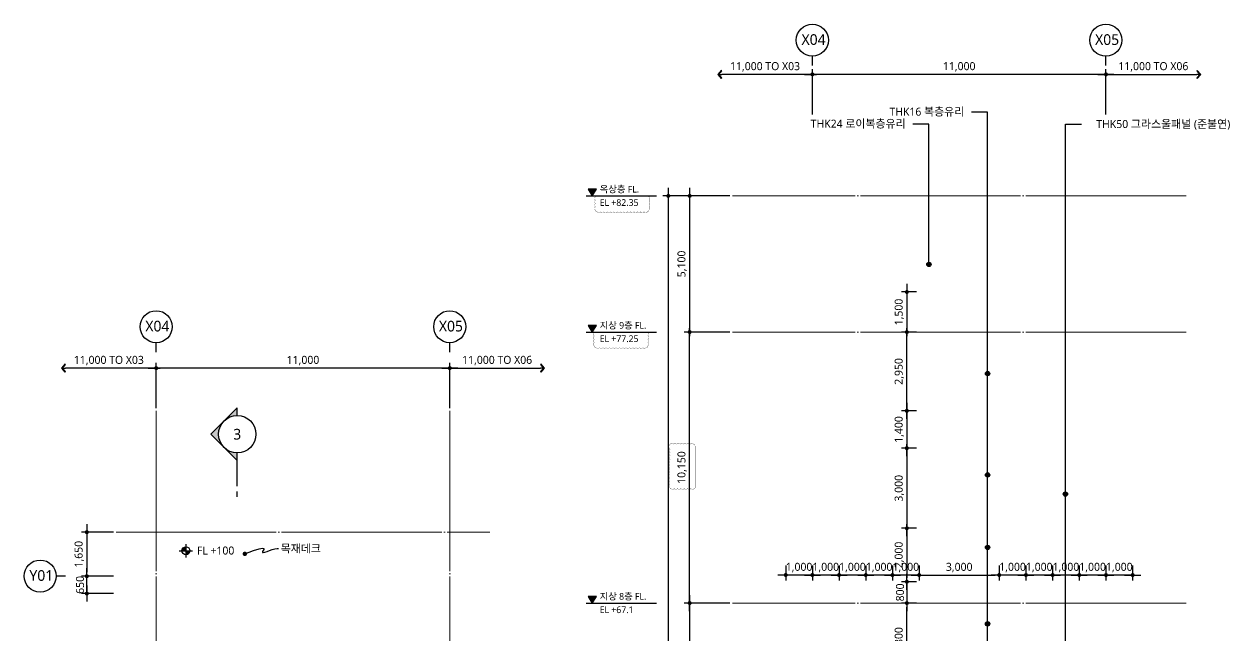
# Model space of a CAD drawing. Header units: millimetres. Extents: x -420989 to -259189, y -1306565 to -1134794.
# Drawn here: x -336989 to -291807, y -1217373 to -1194462 of the extents above; entities that cross this region are included whole.
import ezdxf
from ezdxf.enums import TextEntityAlignment as Align

# ---------------------------------------------------------------- set-up
doc = ezdxf.new("R2010")
doc.units = ezdxf.units.MM
doc.header["$LTSCALE"] = 100
doc.header["$MEASUREMENT"] = 0
doc.linetypes.add('CEN', pattern=[62, 60, -1, 0, -1])
doc.layers.get('0').update_dxf_attribs({"linetype": 'CONTINUOUS'})
for name, color, linetype in [('7-지시선', 7, 'CONTINUOUS'), ('A-DIMS', 7, 'CONTINUOUS'), ('A-MKXS-LEAD', 7, 'CONTINUOUS'), ('SYMB', 7, 'CONTINUOUS'), ('TEXT', 4, 'CONTINUOUS')]:
    doc.layers.add(name, color=color, linetype=linetype)
for name, color, linetype, lineweight in [('A-AXIS-BUBL', 7, 'CONTINUOUS', 25), ('A-AXIS-LINE', 1, 'CEN', 15), ('A-CONC-LIN1', 2, 'CONTINUOUS', 40), ('A-MKXS-MAK1', 3, 'CONTINUOUS', 25), ('A-MKXS-TEXT1', 3, 'CONTINUOUS', 25), ('A-MKXS-TEXT2', 7, 'CONTINUOUS', 25), ('A-MKXX-SYMB', 7, 'CONTINUOUS', 25), ('A-XXXX-SYMB', 7, 'CONTINUOUS', 25), ('A-XXXX-TXT2', 3, 'CONTINUOUS', 25), ('REV-202205', 20, 'CONTINUOUS', 25)]:
    doc.layers.add(name, color=color, linetype=linetype, lineweight=lineweight)
doc.styles.add('HY울릉도L', font='')
doc.styles.add('맑은고딕', font='malgun.ttf')
doc.styles.get('HY울릉도L').set_extended_font_data('HYwulM')
doc.dimstyles.new('CDIM', dxfattribs={"dimtxt": 3, "dimasz": 1.5, "dimexe": 2, "dimexo": 1, "dimgap": 1, "dimtad": 1, "dimdec": 0, "dimrnd": 0.5, "dimzin": 0, "dimdsep": 32, "dimlunit": 6, "dimtxsty": 'HY울릉도L', "dimblk1": '_CIDOT', "dimblk2": '_CIDOT', "dimsah": 1, "dimcen": 5.5, "dimclrd": 2, "dimclre": 2, "dimclrt": 7, "dimadec": 0, "dimazin": 0, "dimtfac": 1, "dimtdec": 0, "dimtix": 1, "dimtmove": 2, "dimatfit": 1, "dimldrblk": '_CIDOT', "dimfxl": 1, "dimtolj": 1, "dimtzin": 0, "dimlwd": -1, "dimarcsym": 0})

# ---------------------------------------------------------------- blocks, each defined once
blk = doc.blocks.new('A$C37D53214')
at = {"layer": 'A-XXXX-SYMB'}
h = blk.add_hatch(color=256, dxfattribs=at)
h.paths.add_polyline_path([(0, 300, 0.414214), (-300, 0), (0, 0)])
h.paths.add_polyline_path([(300, 0), (0, 0), (0, -300, 0.414214)])
for p, q in [((-500, 0), (500, 0)), ((0, 500), (0, -500))]:
    blk.add_line(p, q, dxfattribs=at)
blk.add_circle((0, 0), 300, dxfattribs=at)
blk = doc.blocks.new('A$C1F441119')
at = {"layer": 'A-MKXS-MAK1'}
h = blk.add_hatch(color=256, dxfattribs=at)
h.paths.add_polyline_path([(-41, 1006), (-536, 511, -0.414214), (454, 511)])
h.paths.add_polyline_path([(-536, 511), (-1031, 16), (-741, 16, -0.198912)])
h.paths.add_polyline_path([(454, 511, -0.198912), (659, 16), (949, 16)])
for p, q in [((-1031, 16), (-41, 1006)), ((949, 16), (-41, 1006)), ((-2387, 16), (-2187, 16)), ((-1987, 16), (-741, 16)), ((659, 16), (949, 16))]:
    blk.add_line(p, q, dxfattribs=at)
blk.add_circle((-41, 16), 700, dxfattribs=at)
blk = doc.blocks.new('입단면LEVEL1')
at = {"layer": 'SYMB', "linetype": 'ByBlock'}
blk.add_line((0, 0), (26.26, 0), dxfattribs=at)
blk.add_lwpolyline([(0.64, 2.5), (2.24, 0), (3.84, 2.5)], close=True, dxfattribs=at)
blk.add_solid([(0.64, 2.5), (3.84, 2.5), (2.24, 0)], dxfattribs=at)
at = {"layer": 'TEXT', "style": '맑은고딕'}
for tag, p in [('층레벨', (5.03, 1.28)), ('LEVEL', (5.85, -2.99))]:
    blk.add_attdef(tag, p, '', height=2.5, dxfattribs=at)
blk = doc.blocks.new('_CIDOT')
at = {"color": 0, "linetype": 'ByBlock'}
blk.add_line((2, 0), (-1, 0), dxfattribs=at)
at = {"color": 0, "linetype": 'ByBlock', "const_width": 0.5}
blk.add_lwpolyline([(-0.25, 0, 1), (0.25, 0, 1)], format="xyb", close=True, dxfattribs=at)
blk = doc.blocks.new('ARROW2')
blk.add_lwpolyline([(-1, 0.87), (-0.26, 0), (-1, -0.87), (-0.85, -1), (0, 0), (-0.85, 1)], close=True)
for points in [[(-1, 0.87), (-0.85, 1), (-0.26, 0), (0, 0)], [(-0.26, 0), (0, 0), (-1, -0.87), (-0.85, -1)]]:
    blk.add_solid(points)
at = {"layer": 'A-XXXX-SYMB'}
blk.add_line((0, 0), (-1, 0), dxfattribs=at)
blk = doc.blocks.new('*D254')
at = {"layer": 'A-DIMS', "lineweight": -2, "transparency": 16777216}
blk.add_line((-310550, -1200894), (-313050, -1200894), dxfattribs=at)
at = {"layer": 'A-DIMS', "transparency": 16777216}
blk.add_line((-312850, -1201044), (-312850, -1242294), dxfattribs=at)
at = {"layer": 'A-DIMS', "transparency": 16777216, "xscale": 150, "yscale": 150, "zscale": 150}
for name, p, rotation in [('_CIDOT', (-312850, -1200894), 90), ('ARROW2', (-312850, -1242444), 270)]:
    blk.add_blockref(name, p, dxfattribs=dict(at, rotation=rotation))
at = {"layer": 'A-DIMS', "color": 3, "transparency": 16777216, "insert": (-313131, -1221669), "char_height": 300, "attachment_point": 5, "rotation": 90, "style": '맑은고딕'}
blk.add_mtext('\\A1;76,500', dxfattribs=at)
blk = doc.blocks.new('*D256')
at = {"layer": 'A-DIMS', "lineweight": -2, "transparency": 16777216}
for p, q in [((-310550, -1216144), (-312250, -1216144)), ((-310550, -1226144), (-312250, -1226144))]:
    blk.add_line(p, q, dxfattribs=at)
at = {"layer": 'A-DIMS', "transparency": 16777216}
blk.add_line((-312050, -1216294), (-312050, -1225994), dxfattribs=at)
at = {"layer": 'A-DIMS', "transparency": 16777216, "xscale": 150, "yscale": 150, "zscale": 150}
for p, rotation in [((-312050, -1216144), 90), ((-312050, -1226144), 270)]:
    blk.add_blockref('_CIDOT', p, dxfattribs=dict(at, rotation=rotation))
at = {"layer": 'A-DIMS', "color": 3, "transparency": 16777216, "insert": (-312331, -1221144), "char_height": 300, "attachment_point": 5, "rotation": 90, "style": '맑은고딕'}
blk.add_mtext('\\A1;10,000', dxfattribs=at)
blk = doc.blocks.new('*D259')
at = {"layer": 'A-DIMS', "lineweight": -2, "transparency": 16777216}
for p, q in [((-310550, -1205994), (-312250, -1205994)), ((-310550, -1216144), (-312250, -1216144))]:
    blk.add_line(p, q, dxfattribs=at)
at = {"layer": 'A-DIMS', "transparency": 16777216}
blk.add_line((-312050, -1215994), (-312050, -1206144), dxfattribs=at)
at = {"layer": 'A-DIMS', "transparency": 16777216, "xscale": 150, "yscale": 150, "zscale": 150}
for p, rotation in [((-312050, -1205994), 90), ((-312050, -1216144), 270)]:
    blk.add_blockref('_CIDOT', p, dxfattribs=dict(at, rotation=rotation))
at = {"layer": 'A-DIMS', "color": 3, "transparency": 16777216, "insert": (-312331, -1211069), "char_height": 300, "attachment_point": 5, "rotation": 90, "style": '맑은고딕'}
blk.add_mtext('\\A1;10,150', dxfattribs=at)
blk = doc.blocks.new('*D260')
at = {"layer": 'A-DIMS', "lineweight": -2, "transparency": 16777216}
for p, q in [((-310550, -1200894), (-312250, -1200894)), ((-310550, -1205994), (-312250, -1205994))]:
    blk.add_line(p, q, dxfattribs=at)
at = {"layer": 'A-DIMS', "transparency": 16777216}
blk.add_line((-312050, -1201044), (-312050, -1205844), dxfattribs=at)
at = {"layer": 'A-DIMS', "transparency": 16777216, "xscale": 150, "yscale": 150, "zscale": 150}
for p, rotation in [((-312050, -1200894), 90), ((-312050, -1205994), 270)]:
    blk.add_blockref('_CIDOT', p, dxfattribs=dict(at, rotation=rotation))
at = {"layer": 'A-DIMS', "color": 3, "transparency": 16777216, "insert": (-312331, -1203444), "char_height": 300, "attachment_point": 5, "rotation": 90, "style": '맑은고딕'}
blk.add_mtext('\\A1;5,100', dxfattribs=at)
blk = doc.blocks.new('*D261')
at = {"layer": 'A-DIMS', "lineweight": -2, "transparency": 16777216}
for p, q in [((-307450, -1197844), (-307450, -1196144)), ((-296450, -1197844), (-296450, -1196144))]:
    blk.add_line(p, q, dxfattribs=at)
at = {"layer": 'A-DIMS', "transparency": 16777216}
blk.add_line((-296600, -1196344), (-307300, -1196344), dxfattribs=at)
at = {"layer": 'A-DIMS', "transparency": 16777216, "xscale": 150, "yscale": 150, "zscale": 150, "rotation": 180}
blk.add_blockref('_CIDOT', (-307450, -1196344), dxfattribs=at)
at = {"layer": 'A-DIMS', "transparency": 16777216, "xscale": 150, "yscale": 150, "zscale": 150}
blk.add_blockref('_CIDOT', (-296450, -1196344), dxfattribs=at)
at = {"layer": 'A-DIMS', "color": 3, "transparency": 16777216, "insert": (-301950, -1196063), "char_height": 300, "attachment_point": 5, "style": '맑은고딕'}
blk.add_mtext('\\A1;11,000', dxfattribs=at)
blk = doc.blocks.new('*D263')
at = {"layer": 'A-DIMS', "transparency": 16777216}
for p, q in [((-334639, -1214989), (-334639, -1214839)), ((-334639, -1215789), (-334639, -1215139)), ((-334639, -1215939), (-334639, -1216089))]:
    blk.add_line(p, q, dxfattribs=at)
at = {"layer": 'A-DIMS', "lineweight": -2, "transparency": 16777216}
for p, q in [((-333639, -1215139), (-334839, -1215139)), ((-333639, -1215789), (-334839, -1215789))]:
    blk.add_line(p, q, dxfattribs=at)
at = {"layer": 'A-DIMS', "transparency": 16777216, "xscale": 150, "yscale": 150, "zscale": 150}
for p, rotation in [((-334639, -1215139), 270), ((-334639, -1215789), 90)]:
    blk.add_blockref('_CIDOT', p, dxfattribs=dict(at, rotation=rotation))
at = {"layer": 'A-DIMS', "color": 3, "transparency": 16777216, "insert": (-334894, -1215464), "char_height": 300, "attachment_point": 5, "rotation": 90, "style": '맑은고딕'}
blk.add_mtext('\\A1;650', dxfattribs=at)
blk = doc.blocks.new('*D269')
at = {"layer": 'A-DIMS', "lineweight": -2, "transparency": 16777216}
for p, q in [((-332039, -1208844), (-332039, -1207144)), ((-321039, -1208844), (-321039, -1207144))]:
    blk.add_line(p, q, dxfattribs=at)
at = {"layer": 'A-DIMS', "transparency": 16777216}
blk.add_line((-321189, -1207344), (-331889, -1207344), dxfattribs=at)
at = {"layer": 'A-DIMS', "transparency": 16777216, "xscale": 150, "yscale": 150, "zscale": 150, "rotation": 180}
blk.add_blockref('_CIDOT', (-332039, -1207344), dxfattribs=at)
at = {"layer": 'A-DIMS', "transparency": 16777216, "xscale": 150, "yscale": 150, "zscale": 150}
blk.add_blockref('_CIDOT', (-321039, -1207344), dxfattribs=at)
at = {"layer": 'A-DIMS', "color": 3, "transparency": 16777216, "insert": (-326539, -1207063), "char_height": 300, "attachment_point": 5, "style": '맑은고딕'}
blk.add_mtext('\\A1;11,000', dxfattribs=at)
blk = doc.blocks.new('*D271')
at = {"layer": 'A-DIMS', "lineweight": -2, "transparency": 16777216}
blk.add_line((-321039, -1208844), (-321039, -1207144), dxfattribs=at)
at = {"layer": 'A-DIMS', "transparency": 16777216}
blk.add_line((-320889, -1207344), (-317639, -1207344), dxfattribs=at)
at = {"layer": 'A-DIMS', "transparency": 16777216, "xscale": 150, "yscale": 150, "zscale": 150}
blk.add_blockref('ARROW2', (-317489, -1207344), dxfattribs=at)
at = {"layer": 'A-DIMS', "transparency": 16777216, "xscale": 150, "yscale": 150, "zscale": 150, "rotation": 180}
blk.add_blockref('_CIDOT', (-321039, -1207344), dxfattribs=at)
at = {"layer": 'A-DIMS', "color": 3, "transparency": 16777216, "insert": (-319264, -1207063), "char_height": 300, "attachment_point": 5, "style": '맑은고딕'}
blk.add_mtext('\\A1;11,000 TO X06', dxfattribs=at)
blk = doc.blocks.new('*D272')
at = {"layer": 'A-DIMS', "lineweight": -2, "transparency": 16777216}
blk.add_line((-332039, -1208844), (-332039, -1207144), dxfattribs=at)
at = {"layer": 'A-DIMS', "transparency": 16777216}
blk.add_line((-332189, -1207344), (-335439, -1207344), dxfattribs=at)
at = {"layer": 'A-DIMS', "transparency": 16777216, "xscale": 150, "yscale": 150, "zscale": 150, "rotation": 180}
blk.add_blockref('ARROW2', (-335589, -1207344), dxfattribs=at)
at = {"layer": 'A-DIMS', "transparency": 16777216, "xscale": 150, "yscale": 150, "zscale": 150}
blk.add_blockref('_CIDOT', (-332039, -1207344), dxfattribs=at)
at = {"layer": 'A-DIMS', "color": 3, "transparency": 16777216, "insert": (-333814, -1207063), "char_height": 300, "attachment_point": 5, "style": '맑은고딕'}
blk.add_mtext('\\A1;11,000 TO X03', dxfattribs=at)
blk = doc.blocks.new('*D273')
at = {"layer": 'A-DIMS', "lineweight": -2, "transparency": 16777216}
blk.add_line((-296450, -1197844), (-296450, -1196144), dxfattribs=at)
at = {"layer": 'A-DIMS', "transparency": 16777216}
blk.add_line((-296300, -1196344), (-293050, -1196344), dxfattribs=at)
at = {"layer": 'A-DIMS', "transparency": 16777216, "xscale": 150, "yscale": 150, "zscale": 150, "rotation": 180}
blk.add_blockref('_CIDOT', (-296450, -1196344), dxfattribs=at)
at = {"layer": 'A-DIMS', "transparency": 16777216, "xscale": 150, "yscale": 150, "zscale": 150}
blk.add_blockref('ARROW2', (-292900, -1196344), dxfattribs=at)
at = {"layer": 'A-DIMS', "color": 3, "transparency": 16777216, "insert": (-294675, -1196063), "char_height": 300, "attachment_point": 5, "style": '맑은고딕'}
blk.add_mtext('\\A1;11,000 TO X06', dxfattribs=at)
blk = doc.blocks.new('*D274')
at = {"layer": 'A-DIMS', "transparency": 16777216}
blk.add_line((-307600, -1196344), (-310850, -1196344), dxfattribs=at)
at = {"layer": 'A-DIMS', "lineweight": -2, "transparency": 16777216}
blk.add_line((-307450, -1197844), (-307450, -1196144), dxfattribs=at)
at = {"layer": 'A-DIMS', "transparency": 16777216, "xscale": 150, "yscale": 150, "zscale": 150, "rotation": 180}
blk.add_blockref('ARROW2', (-311000, -1196344), dxfattribs=at)
at = {"layer": 'A-DIMS', "transparency": 16777216, "xscale": 150, "yscale": 150, "zscale": 150}
blk.add_blockref('_CIDOT', (-307450, -1196344), dxfattribs=at)
at = {"layer": 'A-DIMS', "color": 3, "transparency": 16777216, "insert": (-309225, -1196063), "char_height": 300, "attachment_point": 5, "style": '맑은고딕'}
blk.add_mtext('\\A1;11,000 TO X03', dxfattribs=at)
blk = doc.blocks.new('*D246')
at = {"layer": 'A-DIMS', "lineweight": -2, "transparency": 16777216}
for p, q in [((-303550, -1216144), (-304111, -1216144)), ((-303550, -1218944), (-304111, -1218944))]:
    blk.add_line(p, q, dxfattribs=at)
at = {"layer": 'A-DIMS', "transparency": 16777216}
blk.add_line((-303911, -1218794), (-303911, -1216294), dxfattribs=at)
at = {"layer": 'A-DIMS', "transparency": 16777216, "xscale": 150, "yscale": 150, "zscale": 150}
for p, rotation in [((-303911, -1216144), 90), ((-303911, -1218944), 270)]:
    blk.add_blockref('_CIDOT', p, dxfattribs=dict(at, rotation=rotation))
at = {"layer": 'A-DIMS', "color": 3, "transparency": 16777216, "insert": (-304191, -1217544), "char_height": 300, "attachment_point": 5, "rotation": 90, "style": '맑은고딕'}
blk.add_mtext('\\A1;2,800', dxfattribs=at)
blk = doc.blocks.new('*D247')
at = {"layer": 'A-DIMS', "lineweight": -2, "transparency": 16777216}
for p, q in [((-303550, -1213344), (-304111, -1213344)), ((-303550, -1215344), (-304111, -1215344))]:
    blk.add_line(p, q, dxfattribs=at)
at = {"layer": 'A-DIMS', "transparency": 16777216}
blk.add_line((-303911, -1213494), (-303911, -1215194), dxfattribs=at)
at = {"layer": 'A-DIMS', "transparency": 16777216, "xscale": 150, "yscale": 150, "zscale": 150}
for p, rotation in [((-303911, -1213344), 89.99934911765662), ((-303911, -1215344), 269.9993491176566)]:
    blk.add_blockref('_CIDOT', p, dxfattribs=dict(at, rotation=rotation))
at = {"layer": 'A-DIMS', "color": 3, "transparency": 16777216, "insert": (-304191, -1214344), "char_height": 300, "attachment_point": 5, "rotation": 89.9993, "style": '맑은고딕'}
blk.add_mtext('\\A1;2,000', dxfattribs=at)
blk = doc.blocks.new('*D248')
at = {"layer": 'A-DIMS', "lineweight": -2, "transparency": 16777216}
for p, q in [((-303550, -1210344), (-304111, -1210344)), ((-303550, -1213344), (-304111, -1213344))]:
    blk.add_line(p, q, dxfattribs=at)
at = {"layer": 'A-DIMS', "transparency": 16777216}
blk.add_line((-303911, -1210494), (-303911, -1213194), dxfattribs=at)
at = {"layer": 'A-DIMS', "transparency": 16777216, "xscale": 150, "yscale": 150, "zscale": 150}
for p, rotation in [((-303911, -1210344), 89.99934911765662), ((-303911, -1213344), 269.9993491176566)]:
    blk.add_blockref('_CIDOT', p, dxfattribs=dict(at, rotation=rotation))
at = {"layer": 'A-DIMS', "color": 3, "transparency": 16777216, "insert": (-304191, -1211844), "char_height": 300, "attachment_point": 5, "rotation": 89.9993, "style": '맑은고딕'}
blk.add_mtext('\\A1;3,000', dxfattribs=at)
blk = doc.blocks.new('*D249')
at = {"layer": 'A-DIMS', "lineweight": -2, "transparency": 16777216}
for p, q in [((-303550, -1208944), (-304111, -1208944)), ((-303550, -1210344), (-304111, -1210344))]:
    blk.add_line(p, q, dxfattribs=at)
at = {"layer": 'A-DIMS', "transparency": 16777216}
blk.add_line((-303911, -1209094), (-303911, -1210194), dxfattribs=at)
at = {"layer": 'A-DIMS', "transparency": 16777216, "xscale": 150, "yscale": 150, "zscale": 150}
for p, rotation in [((-303911, -1208944), 89.99934911765662), ((-303911, -1210344), 269.9993491176566)]:
    blk.add_blockref('_CIDOT', p, dxfattribs=dict(at, rotation=rotation))
at = {"layer": 'A-DIMS', "color": 3, "transparency": 16777216, "insert": (-304192, -1209644), "char_height": 300, "attachment_point": 5, "rotation": 89.9993, "style": '맑은고딕'}
blk.add_mtext('\\A1;1,400', dxfattribs=at)
blk = doc.blocks.new('*D250')
at = {"layer": 'A-DIMS', "lineweight": -2, "transparency": 16777216}
for p, q in [((-303550, -1205994), (-304111, -1205994)), ((-303550, -1208944), (-304111, -1208944))]:
    blk.add_line(p, q, dxfattribs=at)
at = {"layer": 'A-DIMS', "transparency": 16777216}
blk.add_line((-303911, -1208794), (-303911, -1206144), dxfattribs=at)
at = {"layer": 'A-DIMS', "transparency": 16777216, "xscale": 150, "yscale": 150, "zscale": 150}
for p, rotation in [((-303911, -1205994), 90), ((-303911, -1208944), 270)]:
    blk.add_blockref('_CIDOT', p, dxfattribs=dict(at, rotation=rotation))
at = {"layer": 'A-DIMS', "color": 3, "transparency": 16777216, "insert": (-304191, -1207469), "char_height": 300, "attachment_point": 5, "rotation": 90, "style": '맑은고딕'}
blk.add_mtext('\\A1;2,950', dxfattribs=at)
blk = doc.blocks.new('*D251')
at = {"layer": 'A-DIMS', "lineweight": -2, "transparency": 16777216}
for p, q in [((-303550, -1204494), (-304111, -1204494)), ((-303550, -1205994), (-304111, -1205994))]:
    blk.add_line(p, q, dxfattribs=at)
at = {"layer": 'A-DIMS', "transparency": 16777216}
blk.add_line((-303911, -1204644), (-303911, -1205844), dxfattribs=at)
at = {"layer": 'A-DIMS', "transparency": 16777216, "xscale": 150, "yscale": 150, "zscale": 150}
for p, rotation in [((-303911, -1204494), 89.99934911765662), ((-303911, -1205994), 269.9993491176566)]:
    blk.add_blockref('_CIDOT', p, dxfattribs=dict(at, rotation=rotation))
at = {"layer": 'A-DIMS', "color": 3, "transparency": 16777216, "insert": (-304192, -1205244), "char_height": 300, "attachment_point": 5, "rotation": 89.9993, "style": '맑은고딕'}
blk.add_mtext('\\A1;1,500', dxfattribs=at)
blk = doc.blocks.new('*D277')
at = {"layer": 'A-DIMS', "lineweight": -2, "transparency": 16777216}
for p, q in [((-303550, -1215344), (-304111, -1215344)), ((-303550, -1216144), (-304111, -1216144))]:
    blk.add_line(p, q, dxfattribs=at)
at = {"layer": 'A-DIMS', "transparency": 16777216}
for p, q in [((-303911, -1215194), (-303911, -1215044)), ((-303911, -1215344), (-303911, -1216144)), ((-303911, -1216294), (-303911, -1216444))]:
    blk.add_line(p, q, dxfattribs=at)
at = {"layer": 'A-DIMS', "transparency": 16777216, "xscale": 150, "yscale": 150, "zscale": 150}
for p, rotation in [((-303911, -1215344), 269.9993491176566), ((-303911, -1216144), 89.9993491176566)]:
    blk.add_blockref('_CIDOT', p, dxfattribs=dict(at, rotation=rotation))
at = {"layer": 'A-DIMS', "color": 3, "transparency": 16777216, "insert": (-304166, -1215744), "char_height": 300, "attachment_point": 5, "rotation": 89.9993, "style": '맑은고딕'}
blk.add_mtext('\\A1;800', dxfattribs=at)
blk = doc.blocks.new('*D278')
at = {"layer": 'A-DIMS', "lineweight": -2, "transparency": 16777216}
for p, q in [((-333639, -1213489), (-334839, -1213489)), ((-333639, -1215139), (-334839, -1215139))]:
    blk.add_line(p, q, dxfattribs=at)
at = {"layer": 'A-DIMS', "transparency": 16777216}
blk.add_line((-334639, -1213639), (-334639, -1214989), dxfattribs=at)
at = {"layer": 'A-DIMS', "transparency": 16777216, "xscale": 150, "yscale": 150, "zscale": 150}
for p, rotation in [((-334639, -1213489), 90), ((-334639, -1215139), 270)]:
    blk.add_blockref('_CIDOT', p, dxfattribs=dict(at, rotation=rotation))
at = {"layer": 'A-DIMS', "color": 3, "transparency": 16777216, "insert": (-334920, -1214314), "char_height": 300, "attachment_point": 5, "rotation": 90, "style": '맑은고딕'}
blk.add_mtext('\\A1;1,650', dxfattribs=at)
blk = doc.blocks.new('*D459')
at = {"layer": 'A-DIMS', "lineweight": -2, "transparency": 16777216}
for p, q in [((-300450, -1214734), (-300450, -1215294)), ((-299450, -1214734), (-299450, -1215294))]:
    blk.add_line(p, q, dxfattribs=at)
at = {"layer": 'A-DIMS', "transparency": 16777216}
for p, q in [((-300600, -1215094), (-300750, -1215094)), ((-299450, -1215094), (-300450, -1215094)), ((-299300, -1215094), (-299150, -1215094))]:
    blk.add_line(p, q, dxfattribs=at)
at = {"layer": 'A-DIMS', "transparency": 16777216, "xscale": 150, "yscale": 150, "zscale": 150}
blk.add_blockref('_CIDOT', (-300450, -1215094), dxfattribs=at)
at = {"layer": 'A-DIMS', "transparency": 16777216, "xscale": 150, "yscale": 150, "zscale": 150, "rotation": 180}
blk.add_blockref('_CIDOT', (-299450, -1215094), dxfattribs=at)
at = {"layer": 'A-DIMS', "color": 3, "transparency": 16777216, "insert": (-299950, -1214813), "char_height": 300, "attachment_point": 5, "style": '맑은고딕'}
blk.add_mtext('\\A1;1,000', dxfattribs=at)
blk = doc.blocks.new('*D460')
at = {"layer": 'A-DIMS', "lineweight": -2, "transparency": 16777216}
for p, q in [((-303450, -1214734), (-303450, -1215294)), ((-300450, -1214734), (-300450, -1215294))]:
    blk.add_line(p, q, dxfattribs=at)
at = {"layer": 'A-DIMS', "transparency": 16777216}
blk.add_line((-303300, -1215094), (-300600, -1215094), dxfattribs=at)
at = {"layer": 'A-DIMS', "transparency": 16777216, "xscale": 150, "yscale": 150, "zscale": 150, "rotation": 180}
blk.add_blockref('_CIDOT', (-303450, -1215094), dxfattribs=at)
at = {"layer": 'A-DIMS', "transparency": 16777216, "xscale": 150, "yscale": 150, "zscale": 150}
blk.add_blockref('_CIDOT', (-300450, -1215094), dxfattribs=at)
at = {"layer": 'A-DIMS', "color": 3, "transparency": 16777216, "insert": (-301950, -1214814), "char_height": 300, "attachment_point": 5, "style": '맑은고딕'}
blk.add_mtext('\\A1;3,000', dxfattribs=at)
blk = doc.blocks.new('*D461')
at = {"layer": 'A-DIMS', "lineweight": -2, "transparency": 16777216}
for p, q in [((-299450, -1214734), (-299450, -1215294)), ((-298450, -1214734), (-298450, -1215294))]:
    blk.add_line(p, q, dxfattribs=at)
at = {"layer": 'A-DIMS', "transparency": 16777216}
for p, q in [((-299600, -1215094), (-299750, -1215094)), ((-298450, -1215094), (-299450, -1215094)), ((-298300, -1215094), (-298150, -1215094))]:
    blk.add_line(p, q, dxfattribs=at)
at = {"layer": 'A-DIMS', "transparency": 16777216, "xscale": 150, "yscale": 150, "zscale": 150}
blk.add_blockref('_CIDOT', (-299450, -1215094), dxfattribs=at)
at = {"layer": 'A-DIMS', "transparency": 16777216, "xscale": 150, "yscale": 150, "zscale": 150, "rotation": 180}
blk.add_blockref('_CIDOT', (-298450, -1215094), dxfattribs=at)
at = {"layer": 'A-DIMS', "color": 3, "transparency": 16777216, "insert": (-298950, -1214813), "char_height": 300, "attachment_point": 5, "style": '맑은고딕'}
blk.add_mtext('\\A1;1,000', dxfattribs=at)
blk = doc.blocks.new('*D462')
at = {"layer": 'A-DIMS', "lineweight": -2, "transparency": 16777216}
for p, q in [((-298450, -1214734), (-298450, -1215294)), ((-297450, -1214734), (-297450, -1215294))]:
    blk.add_line(p, q, dxfattribs=at)
at = {"layer": 'A-DIMS', "transparency": 16777216}
for p, q in [((-298600, -1215094), (-298750, -1215094)), ((-297450, -1215094), (-298450, -1215094)), ((-297300, -1215094), (-297150, -1215094))]:
    blk.add_line(p, q, dxfattribs=at)
at = {"layer": 'A-DIMS', "transparency": 16777216, "xscale": 150, "yscale": 150, "zscale": 150}
blk.add_blockref('_CIDOT', (-298450, -1215094), dxfattribs=at)
at = {"layer": 'A-DIMS', "transparency": 16777216, "xscale": 150, "yscale": 150, "zscale": 150, "rotation": 180}
blk.add_blockref('_CIDOT', (-297450, -1215094), dxfattribs=at)
at = {"layer": 'A-DIMS', "color": 3, "transparency": 16777216, "insert": (-297950, -1214813), "char_height": 300, "attachment_point": 5, "style": '맑은고딕'}
blk.add_mtext('\\A1;1,000', dxfattribs=at)
blk = doc.blocks.new('*D463')
at = {"layer": 'A-DIMS', "lineweight": -2, "transparency": 16777216}
for p, q in [((-297450, -1214734), (-297450, -1215294)), ((-296450, -1214734), (-296450, -1215294))]:
    blk.add_line(p, q, dxfattribs=at)
at = {"layer": 'A-DIMS', "transparency": 16777216}
for p, q in [((-297600, -1215094), (-297750, -1215094)), ((-296450, -1215094), (-297450, -1215094)), ((-296300, -1215094), (-296150, -1215094))]:
    blk.add_line(p, q, dxfattribs=at)
at = {"layer": 'A-DIMS', "transparency": 16777216, "xscale": 150, "yscale": 150, "zscale": 150}
blk.add_blockref('_CIDOT', (-297450, -1215094), dxfattribs=at)
at = {"layer": 'A-DIMS', "transparency": 16777216, "xscale": 150, "yscale": 150, "zscale": 150, "rotation": 180}
blk.add_blockref('_CIDOT', (-296450, -1215094), dxfattribs=at)
at = {"layer": 'A-DIMS', "color": 3, "transparency": 16777216, "insert": (-296950, -1214813), "char_height": 300, "attachment_point": 5, "style": '맑은고딕'}
blk.add_mtext('\\A1;1,000', dxfattribs=at)
blk = doc.blocks.new('*D464')
at = {"layer": 'A-DIMS', "lineweight": -2, "transparency": 16777216}
for p, q in [((-307450, -1214734), (-307450, -1215294)), ((-306450, -1214734), (-306450, -1215294))]:
    blk.add_line(p, q, dxfattribs=at)
at = {"layer": 'A-DIMS', "transparency": 16777216}
for p, q in [((-307600, -1215094), (-307750, -1215094)), ((-306450, -1215094), (-307450, -1215094)), ((-306300, -1215094), (-306150, -1215094))]:
    blk.add_line(p, q, dxfattribs=at)
at = {"layer": 'A-DIMS', "transparency": 16777216, "xscale": 150, "yscale": 150, "zscale": 150}
blk.add_blockref('_CIDOT', (-307450, -1215094), dxfattribs=at)
at = {"layer": 'A-DIMS', "transparency": 16777216, "xscale": 150, "yscale": 150, "zscale": 150, "rotation": 180}
blk.add_blockref('_CIDOT', (-306450, -1215094), dxfattribs=at)
at = {"layer": 'A-DIMS', "color": 3, "transparency": 16777216, "insert": (-306950, -1214813), "char_height": 300, "attachment_point": 5, "style": '맑은고딕'}
blk.add_mtext('\\A1;1,000', dxfattribs=at)
blk = doc.blocks.new('*D465')
at = {"layer": 'A-DIMS', "lineweight": -2, "transparency": 16777216}
for p, q in [((-306450, -1214734), (-306450, -1215294)), ((-305450, -1214734), (-305450, -1215294))]:
    blk.add_line(p, q, dxfattribs=at)
at = {"layer": 'A-DIMS', "transparency": 16777216}
for p, q in [((-306600, -1215094), (-306750, -1215094)), ((-305450, -1215094), (-306450, -1215094)), ((-305300, -1215094), (-305150, -1215094))]:
    blk.add_line(p, q, dxfattribs=at)
at = {"layer": 'A-DIMS', "transparency": 16777216, "xscale": 150, "yscale": 150, "zscale": 150}
blk.add_blockref('_CIDOT', (-306450, -1215094), dxfattribs=at)
at = {"layer": 'A-DIMS', "transparency": 16777216, "xscale": 150, "yscale": 150, "zscale": 150, "rotation": 180}
blk.add_blockref('_CIDOT', (-305450, -1215094), dxfattribs=at)
at = {"layer": 'A-DIMS', "color": 3, "transparency": 16777216, "insert": (-305950, -1214813), "char_height": 300, "attachment_point": 5, "style": '맑은고딕'}
blk.add_mtext('\\A1;1,000', dxfattribs=at)
blk = doc.blocks.new('*D466')
at = {"layer": 'A-DIMS', "lineweight": -2, "transparency": 16777216}
for p, q in [((-305450, -1214734), (-305450, -1215294)), ((-304450, -1214734), (-304450, -1215294))]:
    blk.add_line(p, q, dxfattribs=at)
at = {"layer": 'A-DIMS', "transparency": 16777216}
for p, q in [((-305600, -1215094), (-305750, -1215094)), ((-304450, -1215094), (-305450, -1215094)), ((-304300, -1215094), (-304150, -1215094))]:
    blk.add_line(p, q, dxfattribs=at)
at = {"layer": 'A-DIMS', "transparency": 16777216, "xscale": 150, "yscale": 150, "zscale": 150}
blk.add_blockref('_CIDOT', (-305450, -1215094), dxfattribs=at)
at = {"layer": 'A-DIMS', "transparency": 16777216, "xscale": 150, "yscale": 150, "zscale": 150, "rotation": 180}
blk.add_blockref('_CIDOT', (-304450, -1215094), dxfattribs=at)
at = {"layer": 'A-DIMS', "color": 3, "transparency": 16777216, "insert": (-304950, -1214813), "char_height": 300, "attachment_point": 5, "style": '맑은고딕'}
blk.add_mtext('\\A1;1,000', dxfattribs=at)
blk = doc.blocks.new('*D467')
at = {"layer": 'A-DIMS', "lineweight": -2, "transparency": 16777216}
for p, q in [((-308450, -1214734), (-308450, -1215294)), ((-307450, -1214734), (-307450, -1215294))]:
    blk.add_line(p, q, dxfattribs=at)
at = {"layer": 'A-DIMS', "transparency": 16777216}
for p, q in [((-308600, -1215094), (-308750, -1215094)), ((-307450, -1215094), (-308450, -1215094)), ((-307300, -1215094), (-307150, -1215094))]:
    blk.add_line(p, q, dxfattribs=at)
at = {"layer": 'A-DIMS', "transparency": 16777216, "xscale": 150, "yscale": 150, "zscale": 150}
blk.add_blockref('_CIDOT', (-308450, -1215094), dxfattribs=at)
at = {"layer": 'A-DIMS', "transparency": 16777216, "xscale": 150, "yscale": 150, "zscale": 150, "rotation": 180}
blk.add_blockref('_CIDOT', (-307450, -1215094), dxfattribs=at)
at = {"layer": 'A-DIMS', "color": 3, "transparency": 16777216, "insert": (-307950, -1214813), "char_height": 300, "attachment_point": 5, "style": '맑은고딕'}
blk.add_mtext('\\A1;1,000', dxfattribs=at)
blk = doc.blocks.new('*D468')
at = {"layer": 'A-DIMS', "lineweight": -2, "transparency": 16777216}
for p, q in [((-296450, -1214734), (-296450, -1215294)), ((-295450, -1214734), (-295450, -1215294))]:
    blk.add_line(p, q, dxfattribs=at)
at = {"layer": 'A-DIMS', "transparency": 16777216}
for p, q in [((-296600, -1215094), (-296750, -1215094)), ((-295450, -1215094), (-296450, -1215094)), ((-295300, -1215094), (-295150, -1215094))]:
    blk.add_line(p, q, dxfattribs=at)
at = {"layer": 'A-DIMS', "transparency": 16777216, "xscale": 150, "yscale": 150, "zscale": 150}
blk.add_blockref('_CIDOT', (-296450, -1215094), dxfattribs=at)
at = {"layer": 'A-DIMS', "transparency": 16777216, "xscale": 150, "yscale": 150, "zscale": 150, "rotation": 180}
blk.add_blockref('_CIDOT', (-295450, -1215094), dxfattribs=at)
at = {"layer": 'A-DIMS', "color": 3, "transparency": 16777216, "insert": (-295950, -1214813), "char_height": 300, "attachment_point": 5, "style": '맑은고딕'}
blk.add_mtext('\\A1;1,000', dxfattribs=at)
blk = doc.blocks.new('*D469')
at = {"layer": 'A-DIMS', "lineweight": -2, "transparency": 16777216}
for p, q in [((-304450, -1214734), (-304450, -1215294)), ((-303450, -1214734), (-303450, -1215294))]:
    blk.add_line(p, q, dxfattribs=at)
at = {"layer": 'A-DIMS', "transparency": 16777216}
for p, q in [((-304600, -1215094), (-304750, -1215094)), ((-303450, -1215094), (-304450, -1215094)), ((-303300, -1215094), (-303150, -1215094))]:
    blk.add_line(p, q, dxfattribs=at)
at = {"layer": 'A-DIMS', "transparency": 16777216, "xscale": 150, "yscale": 150, "zscale": 150}
blk.add_blockref('_CIDOT', (-304450, -1215094), dxfattribs=at)
at = {"layer": 'A-DIMS', "transparency": 16777216, "xscale": 150, "yscale": 150, "zscale": 150, "rotation": 180}
blk.add_blockref('_CIDOT', (-303450, -1215094), dxfattribs=at)
at = {"layer": 'A-DIMS', "color": 3, "transparency": 16777216, "insert": (-303950, -1214813), "char_height": 300, "attachment_point": 5, "style": '맑은고딕'}
blk.add_mtext('\\A1;1,000', dxfattribs=at)

msp = doc.modelspace()

# ---------------------------------------------------------------- hatches: boundary and pattern name
at = {"layer": 'A-MKXX-SYMB'}
h = msp.add_hatch(color=256, dxfattribs=at)
edge = h.paths.add_edge_path()
edge.add_arc((-303082.8, -1203464), 80, 0, 360)
h = msp.add_hatch(color=256, dxfattribs=at)
edge = h.paths.add_edge_path()
edge.add_arc((-300886.1, -1207547.2), 80, 0, 360)
h = msp.add_hatch(color=256, dxfattribs=at)
edge = h.paths.add_edge_path()
edge.add_arc((-300886.1, -1211344.9), 80, 0, 360)
h = msp.add_hatch(color=256, dxfattribs=at)
edge = h.paths.add_edge_path()
edge.add_arc((-297969.3, -1212062.4), 80, 0, 360)
h = msp.add_hatch(color=256, dxfattribs=at)
edge = h.paths.add_edge_path()
edge.add_arc((-300886.1, -1214062.1), 80, 0, 360)
h = msp.add_hatch(color=256, dxfattribs=at)
edge = h.paths.add_edge_path()
edge.add_arc((-300886.1, -1216921.6), 80, 0, 360)

# ---------------------------------------------------------------- linework, layer by layer
at = {"layer": '7-지시선'}
for points in [[(-300886.1, -1241599), (-300886.1, -1197760.8), (-301486.1, -1197760.8)], [(-303082.8, -1203464), (-303082.8, -1198210.8), (-303682.8, -1198210.8)], [(-297969.3, -1227510.8), (-297969.3, -1198210.8), (-297369.3, -1198210.8)]]:
    msp.add_lwpolyline(points, dxfattribs=at)
at = {"layer": 'A-AXIS-BUBL', "ltscale": 0.2}
for p, q in [((-307450.3, -1196012.4), (-307450.3, -1195662.4)), ((-296450.3, -1196012.4), (-296450.3, -1195662.4)), ((-332038.8, -1206744.2), (-332038.8, -1206394.2)), ((-321038.8, -1206744.2), (-321038.8, -1206394.2)), ((-335438.8, -1215138.7), (-335788.8, -1215138.7))]:
    msp.add_line(p, q, dxfattribs=at)
for centre in [(-307452.9, -1195062.4), (-296452.9, -1195062.4), (-332041.3, -1205794.2), (-321041.3, -1205794.2), (-336388.8, -1215132.8)]:
    msp.add_circle(centre, 600, dxfattribs=at)
at = {"layer": 'A-AXIS-LINE'}
for p, q in [((-293450.3, -1200894.2), (-310450.3, -1200894.2)), ((-293450.3, -1205994.2), (-310450.3, -1205994.2)), ((-332038.8, -1208944.2), (-332038.8, -1240138.7)), ((-321038.8, -1208944.2), (-321038.8, -1240138.7)), ((-333538.8, -1213488.7), (-319538.8, -1213488.7)), ((-293450.3, -1216144.2), (-310450.3, -1216144.2))]:
    msp.add_line(p, q, dxfattribs=at)
at = {"layer": 'A-MKXS-LEAD', "const_width": 80}
msp.add_lwpolyline([(-328759.9, -1214296.3, 1), (-328677, -1214304.6, 1)], format="xyb", close=True, dxfattribs=at)
at = {"layer": 'A-MKXS-LEAD'}
msp.add_lwpolyline([(-328718.4, -1214300.4), (-328392.6, -1214177.6), (-328180.3, -1214111.2), (-328059.5, -1214089.7), (-328008.1, -1214101.4), (-328004.3, -1214134.4), (-328025.9, -1214177.1), (-328051, -1214217.7), (-328057.6, -1214244.6), (-328028.7, -1214249), (-327968.3, -1214234.4), (-327885.4, -1214207), (-327789.1, -1214173.3), (-327688.4, -1214139.7), (-327592.4, -1214112.4), (-327510.1, -1214098.1), (-327450.5, -1214102.9)], dxfattribs=at)
at = {"layer": 'A-MKXX-SYMB'}
for centre in [(-303082.8, -1203464), (-300886.1, -1207547.2), (-300886.1, -1211344.9), (-297969.3, -1212062.4), (-300886.1, -1214062.1), (-300886.1, -1216921.6)]:
    msp.add_circle(centre, 80, dxfattribs=at)
at = {"layer": 'REV-202205', "const_width": 10}
for points in [[(-315577.3, -1200928.6, -0.5205671), (-315452.3, -1200928.6, -0.5205671), (-315327.3, -1200928.6, -0.5205671), (-315202.3, -1200928.6, -0.5205671), (-315077.3, -1200928.6, -0.5205671), (-314952.3, -1200928.6, -0.5205671), (-314827.3, -1200928.6, -0.5205671), (-314702.3, -1200928.6, -0.5205671), (-314577.3, -1200928.6, -0.5205671), (-314452.3, -1200928.6, -0.5205671), (-314327.3, -1200928.6, -0.5205671), (-314202.3, -1200928.6, -0.5205671), (-314077.3, -1200928.6, -0.5205671), (-313952.3, -1200928.6, -0.5205671), (-313827.3, -1200928.6, -0.5205671), (-313702.3, -1200928.6, -0.5205671), (-313577.3, -1200928.6, -0.5205671), (-313575.4, -1201051.6, -0.5205671), (-313575.4, -1201176.6, -0.5205671), (-313575.4, -1201301.6, -0.5205671), (-313575.4, -1201426.6, -0.5205671), (-313636.6, -1201490.5, -0.5205671), (-313761.6, -1201490.5, -0.5205671), (-313886.6, -1201490.5, -0.5205671), (-314011.6, -1201490.5, -0.5205671), (-314136.6, -1201490.5, -0.5205671), (-314261.6, -1201490.5, -0.5205671), (-314386.6, -1201490.5, -0.5205671), (-314511.6, -1201490.5, -0.5205671), (-314636.6, -1201490.5, -0.5205671), (-314761.6, -1201490.5, -0.5205671), (-314886.6, -1201490.5, -0.5205671), (-315011.6, -1201490.5, -0.5205671), (-315136.6, -1201490.5, -0.5205671), (-315261.6, -1201490.5, -0.5205671), (-315386.6, -1201490.5, -0.5205671), (-315511.6, -1201490.5, -0.5205671), (-315577.3, -1201431.2, -0.5205671), (-315577.3, -1201306.2, -0.5205671), (-315577.3, -1201181.2, -0.5205671), (-315577.3, -1201056.2, -0.5205671)], [(-315618.9, -1206013.3, -0.5205671), (-315493.9, -1206013.3, -0.5205671), (-315368.9, -1206013.3, -0.5205671), (-315243.9, -1206013.3, -0.5205671), (-315118.9, -1206013.3, -0.5205671), (-314993.9, -1206013.3, -0.5205671), (-314868.9, -1206013.3, -0.5205671), (-314743.9, -1206013.3, -0.5205671), (-314618.9, -1206013.3, -0.5205671), (-314493.9, -1206013.3, -0.5205671), (-314368.9, -1206013.3, -0.5205671), (-314243.9, -1206013.3, -0.5205671), (-314118.9, -1206013.3, -0.5205671), (-313993.9, -1206013.3, -0.5205671), (-313868.9, -1206013.3, -0.5205671), (-313743.9, -1206013.3, -0.5205671), (-313618.9, -1206013.3, -0.5205671), (-313617, -1206136.4, -0.5205671), (-313617, -1206261.4, -0.5205671), (-313617, -1206386.4, -0.5205671), (-313617, -1206511.4, -0.5205671), (-313678.1, -1206575.2, -0.5205671), (-313803.1, -1206575.2, -0.5205671), (-313928.1, -1206575.2, -0.5205671), (-314053.1, -1206575.2, -0.5205671), (-314178.1, -1206575.2, -0.5205671), (-314303.1, -1206575.2, -0.5205671), (-314428.1, -1206575.2, -0.5205671), (-314553.1, -1206575.2, -0.5205671), (-314678.1, -1206575.2, -0.5205671), (-314803.1, -1206575.2, -0.5205671), (-314928.1, -1206575.2, -0.5205671), (-315053.1, -1206575.2, -0.5205671), (-315178.1, -1206575.2, -0.5205671), (-315303.1, -1206575.2, -0.5205671), (-315428.1, -1206575.2, -0.5205671), (-315553.1, -1206575.2, -0.5205671), (-315618.9, -1206516, -0.5205671), (-315618.9, -1206391, -0.5205671), (-315618.9, -1206266, -0.5205671), (-315618.9, -1206141, -0.5205671)], [(-312782.3, -1210196.1, -0.5205671), (-312657.3, -1210196.1, -0.5205671), (-312532.3, -1210196.1, -0.5205671), (-312407.3, -1210196.1, -0.5205671), (-312282.3, -1210196.1, -0.5205671), (-312157.3, -1210196.1, -0.5205671), (-312032.3, -1210196.1, -0.5205671), (-311907.3, -1210196.1, -0.5205671), (-311850.2, -1210264, -0.5205671), (-311850.2, -1210389, -0.5205671), (-311850.2, -1210514, -0.5205671), (-311850.2, -1210639, -0.5205671), (-311850.2, -1210764, -0.5205671), (-311850.2, -1210889, -0.5205671), (-311850.2, -1211014, -0.5205671), (-311850.2, -1211139, -0.5205671), (-311850.2, -1211264, -0.5205671), (-311850.2, -1211389, -0.5205671), (-311850.2, -1211514, -0.5205671), (-311850.2, -1211639, -0.5205671), (-311850.2, -1211764, -0.5205671), (-311884.7, -1211854.5, -0.5205671), (-312009.7, -1211854.5, -0.5205671), (-312134.7, -1211854.5, -0.5205671), (-312259.7, -1211854.5, -0.5205671), (-312384.7, -1211854.5, -0.5205671), (-312509.7, -1211854.5, -0.5205671), (-312634.7, -1211854.5, -0.5205671), (-312759.7, -1211854.5, -0.5205671), (-312782.3, -1211752, -0.5205671), (-312782.3, -1211627, -0.5205671), (-312782.3, -1211502, -0.5205671), (-312782.3, -1211377, -0.5205671), (-312782.3, -1211252, -0.5205671), (-312782.3, -1211127, -0.5205671), (-312782.3, -1211002, -0.5205671), (-312782.3, -1210877, -0.5205671), (-312782.3, -1210752, -0.5205671), (-312782.3, -1210627, -0.5205671), (-312782.3, -1210502, -0.5205671), (-312782.3, -1210377, -0.5205671)]]:
    msp.add_lwpolyline(points, format="xyb", close=True, dxfattribs=at)

# ---------------------------------------------------------------- block references
at = {"xscale": 0.5, "yscale": 0.5, "zscale": 0.5}
msp.add_blockref('A$C37D53214', (-330924.8, -1214183.7), dxfattribs=at)
at = {"layer": 'A-CONC-LIN1', "rotation": 90.00000000000001}
msp.add_blockref('A$C1F441119', (-328986.3, -1209777.9), dxfattribs=at)
at = {"layer": 'TEXT'}
ref = msp.add_blockref('입단면LEVEL1', (-315922.7, -1200894.2), dxfattribs=dict(at, xscale=100, yscale=100, zscale=100))
ref.add_attrib('층레벨', ' 옥상층 FL.', (-315506, -1200769.2, 0), dxfattribs={"height": 250, "style": '맑은고딕'})
ref.add_attrib('LEVEL', ' EL +82.35', (-315506, -1201269.2, 0), dxfattribs={"height": 250, "style": '맑은고딕'})
ref = msp.add_blockref('입단면LEVEL1', (-315922.7, -1205994.2), dxfattribs=dict(at, xscale=100, yscale=100, zscale=100))
ref.add_attrib('층레벨', ' 지상 9층 FL.', (-315506, -1205869.2, 0), dxfattribs={"height": 250, "style": '맑은고딕'})
ref.add_attrib('LEVEL', ' EL +77.25', (-315506, -1206369.2, 0), dxfattribs={"height": 250, "style": '맑은고딕'})
ref = msp.add_blockref('입단면LEVEL1', (-315922.7, -1216144.2), dxfattribs=dict(at, xscale=100, yscale=100, zscale=100))
ref.add_attrib('층레벨', ' 지상 8층 FL.', (-315506, -1216019.2, 0), dxfattribs={"height": 250, "style": '맑은고딕'})
ref.add_attrib('LEVEL', ' EL +67.1', (-315506, -1216519.2, 0), dxfattribs={"height": 250, "style": '맑은고딕'})

# ---------------------------------------------------------------- texts
at = {"layer": 'A-MKXS-TEXT1', "style": '맑은고딕'}
for s, p in [('THK16 복층유리', (-301761, -1197740.9)), ('THK24 로이복층유리', (-303957.7, -1198190.9)), ('THK50 그라스울패널 (준불연)', (-291791.3, -1198202.4))]:
    msp.add_text(s, height=300, dxfattribs=at).set_placement(p, align=Align.MIDDLE_RIGHT)
msp.add_text('목재데크', height=300, dxfattribs=at).set_placement((-327374.1, -1214102.9), align=Align.MIDDLE_LEFT)
at = {"layer": 'A-MKXS-TEXT2', "style": '맑은고딕'}
msp.add_text('3', height=400, dxfattribs=at).set_placement((-329002.5, -1209819.3), align=Align.MIDDLE)
at = {"layer": 'A-XXXX-TXT2', "ltscale": 0.2, "style": '맑은고딕'}
for s, p in [('X04', (-307407.6, -1195040.3)), ('X05', (-296407.6, -1195040.3)), ('X04', (-331996, -1205772.1)), ('X05', (-320996, -1205772.1)), ('Y01', (-336343.5, -1215110.8))]:
    msp.add_text(s, height=400, dxfattribs=at).set_placement(p, align=Align.MIDDLE)
at = {"layer": 'A-XXXX-TXT2', "style": '맑은고딕'}
msp.add_text('FL +100', height=300, dxfattribs=at).set_placement((-330514.4, -1214176.7), align=Align.MIDDLE_LEFT)

# ---------------------------------------------------------------- dimensions: what is measured, and where the dimension line sits
at = {"layer": 'A-DIMS'}
for base, p1, p2, angle, text, picture, middle in [((-311000.3, -1196344.2), (-307450.3, -1197944.2), (-311000.3, -1197944.2), 180, '11,000 TO X03', '*D274', (-309225.3, -1196063.3)), ((-312850.3, -1242444.2), (-310450.3, -1200894.2), (-310450.3, -1242444.2), 270, '76,500', '*D254', (-313130.5, -1221669.2)), ((-335588.8, -1207344.2), (-332038.8, -1208944.2), (-335588.8, -1208944.2), 180, '11,000 TO X03', '*D272', (-333813.8, -1207063.3))]:
    dim = msp.add_linear_dim(base=base, p1=p1, p2=p2, angle=angle, text=text, dimstyle='CDIM', override={"dimscale": 100, "dimtxsty": '맑은고딕', "dimblk2": 'ARROW2', "dimse2": 1, "dimclrd": 256, "dimclre": 256, "dimclrt": 3}, dxfattribs=at)
    dim.commit()
    dim.dimension.update_dxf_attribs({"geometry": picture, "text_midpoint": middle})
for base, p1, p2, picture, middle in [((-292900.3, -1196344.2), (-296450.3, -1197944.2), (-292900.3, -1197944.2), '*D273', (-294675.3, -1196063.3)), ((-317488.8, -1207344.2), (-321038.8, -1208944.2), (-317488.8, -1208944.2), '*D271', (-319263.8, -1207063.3))]:
    dim = msp.add_linear_dim(base=base, p1=p1, p2=p2, text='11,000 TO X06', dimstyle='CDIM', override={"dimscale": 100, "dimtxsty": '맑은고딕', "dimblk2": 'ARROW2', "dimse2": 1, "dimclrd": 256, "dimclre": 256, "dimclrt": 3}, dxfattribs=at)
    dim.commit()
    dim.dimension.update_dxf_attribs({"geometry": picture, "text_midpoint": middle})
for base, p1, p2, angle, picture, middle in [((-307450.3, -1196344.2), (-296450.3, -1197944.2), (-307450.3, -1197944.2), 180, '*D261', (-301950.3, -1196063.3)), ((-312050.3, -1205994.2), (-310450.3, -1200894.2), (-310450.3, -1205994.2), 270, '*D260', (-312331.3, -1203444.2)), ((-303910.9, -1205994.2), (-303450.3, -1204494.2), (-303450.3, -1205994.2), 269.99935, '*D251', (-304191.9, -1205244.2)), ((-312050.3, -1205994.2), (-310450.3, -1216144.2), (-310450.3, -1205994.2), 90, '*D259', (-312331.3, -1211069.2)), ((-303910.9, -1205994.2), (-303450.3, -1208944.2), (-303450.3, -1205994.2), 90, '*D250', (-304191.1, -1207469.2)), ((-332038.8, -1207344.2), (-321038.8, -1208944.2), (-332038.8, -1208944.2), 180, '*D269', (-326538.8, -1207063.3)), ((-303910.9, -1210344.2), (-303450.3, -1208944.3), (-303450.3, -1210344.2), 269.99935, '*D249', (-304191.9, -1209644.2)), ((-303910.9, -1213344.2), (-303450.3, -1210344.2), (-303450.3, -1213344.3), 269.99935, '*D248', (-304191, -1211844.2)), ((-303910.9, -1215344.2), (-303450.3, -1213344.2), (-303450.3, -1215344.2), 269.99935, '*D247', (-304191, -1214344.2)), ((-334638.8, -1215138.7), (-333538.8, -1213488.7), (-333538.8, -1215138.7), 270, '*D278', (-334919.8, -1214313.7)), ((-334638.8, -1215138.7), (-333538.8, -1215788.7), (-333538.8, -1215138.7), 90, '*D263', (-334893.8, -1215463.7)), ((-308450.3, -1215094.2), (-307450.3, -1214633.7), (-308450.3, -1214633.7), 180, '*D467', (-307950.3, -1214813.3)), ((-307450.3, -1215094.2), (-306450.3, -1214633.7), (-307450.3, -1214633.7), 180, '*D464', (-306950.3, -1214813.3)), ((-306450.3, -1215094.2), (-305450.3, -1214633.7), (-306450.3, -1214633.7), 180, '*D465', (-305950.3, -1214813.3)), ((-305450.3, -1215094.2), (-304450.3, -1214633.7), (-305450.3, -1214633.7), 180, '*D466', (-304950.3, -1214813.3)), ((-304450.3, -1215094.2), (-303450.3, -1214633.7), (-304450.3, -1214633.7), 180, '*D469', (-303950.3, -1214813.3)), ((-300450.3, -1215094.2), (-299450.3, -1214633.7), (-300450.3, -1214633.7), 180, '*D459', (-299950.3, -1214813.3)), ((-299450.3, -1215094.2), (-298450.3, -1214633.7), (-299450.3, -1214633.7), 180, '*D461', (-298950.3, -1214813.3)), ((-298450.3, -1215094.2), (-297450.3, -1214633.7), (-298450.3, -1214633.7), 180, '*D462', (-297950.3, -1214813.3)), ((-297450.3, -1215094.2), (-296450.3, -1214633.7), (-297450.3, -1214633.7), 180, '*D463', (-296950.3, -1214813.3)), ((-296450.3, -1215094.2), (-295450.3, -1214633.7), (-296450.3, -1214633.7), 180, '*D468', (-295950.3, -1214813.3)), ((-303910.9, -1216144.2), (-303450.3, -1215344.2), (-303450.3, -1216144.2), 269.99935, '*D277', (-304165.9, -1215744.2)), ((-312050.3, -1226144.2), (-310450.3, -1216144.2), (-310450.3, -1226144.2), 270, '*D256', (-312331.3, -1221144.2)), ((-303910.9, -1216144.2), (-303450.3, -1218944.2), (-303450.3, -1216144.2), 90, '*D246', (-304191.1, -1217544.2))]:
    dim = msp.add_linear_dim(base=base, p1=p1, p2=p2, angle=angle, dimstyle='CDIM', override={"dimscale": 100, "dimtxsty": '맑은고딕', "dimclrd": 256, "dimclre": 256, "dimclrt": 3}, dxfattribs=at)
    dim.commit()
    dim.dimension.update_dxf_attribs({"geometry": picture, "text_midpoint": middle})
dim = msp.add_linear_dim(base=(-300450.3, -1215094.2), p1=(-303450.3, -1214633.7), p2=(-300450.3, -1214633.7), dimstyle='CDIM', override={"dimscale": 100, "dimtxsty": '맑은고딕', "dimclrd": 256, "dimclre": 256, "dimclrt": 3}, dxfattribs=at)
dim.commit()
dim.dimension.update_dxf_attribs({"geometry": '*D460', "text_midpoint": (-301950.3, -1214814.1)})

doc.saveas('drawing.dxf')
